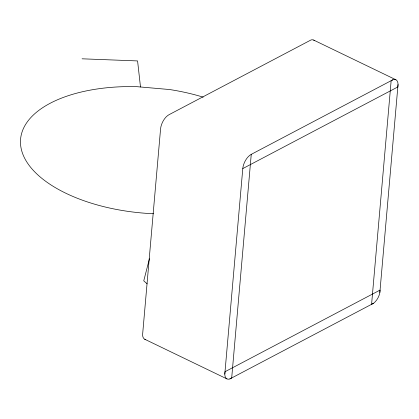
<?xml version="1.0" encoding="UTF-8"?>
<svg xmlns="http://www.w3.org/2000/svg" width="419" height="419" viewBox="0 0 419 419"><rect width="100%" height="100%" fill="white"/><g stroke="black" fill="none" stroke-linecap="round" stroke-linejoin="round"><path stroke-width="0.63" d="M224.799 374.12L242.784 168.585A11.826 6.259 -64.2 0 1 251.253 154.354L392.922 79.751M251.253 154.354L231.691 377.98L229.633 379.033A10.454 5.536 -64.2 0 1 224.794 374.497L225.008 371.726L380.059 290.079L379.792 292.881A10.454 5.536 -64.2 0 1 373.654 303.194L371.585 304.314L391.152 80.689L393.211 79.636A10.454 5.536 -64.2 0 1 398.05 84.167L397.83 86.943L242.784 168.585M379.85 292.478L398.04 84.544M149.447 258.722L143.754 280.83L147.137 283.841M229.916 378.912L373.36 303.382M82.082 58.807L137.579 60.928L140.496 86.99M313.695 40.093L395.903 79.762M144.728 339.238L226.936 378.907M145.545 339.51A10.454 5.536 -64.2 0 1 142.58 334.833L160.571 128.921A11.826 6.259 -64.2 0 1 169.046 114.686L311.003 39.967A10.454 5.536 -64.2 0 1 314.402 40.591M153.532 213.742A127.476 62.965 5 0 1 20.751 146.147A127.476 62.965 5 0 1 136.437 86.633L169.585 89.535A127.476 62.965 5 0 1 203.178 97.161"/></g></svg>
